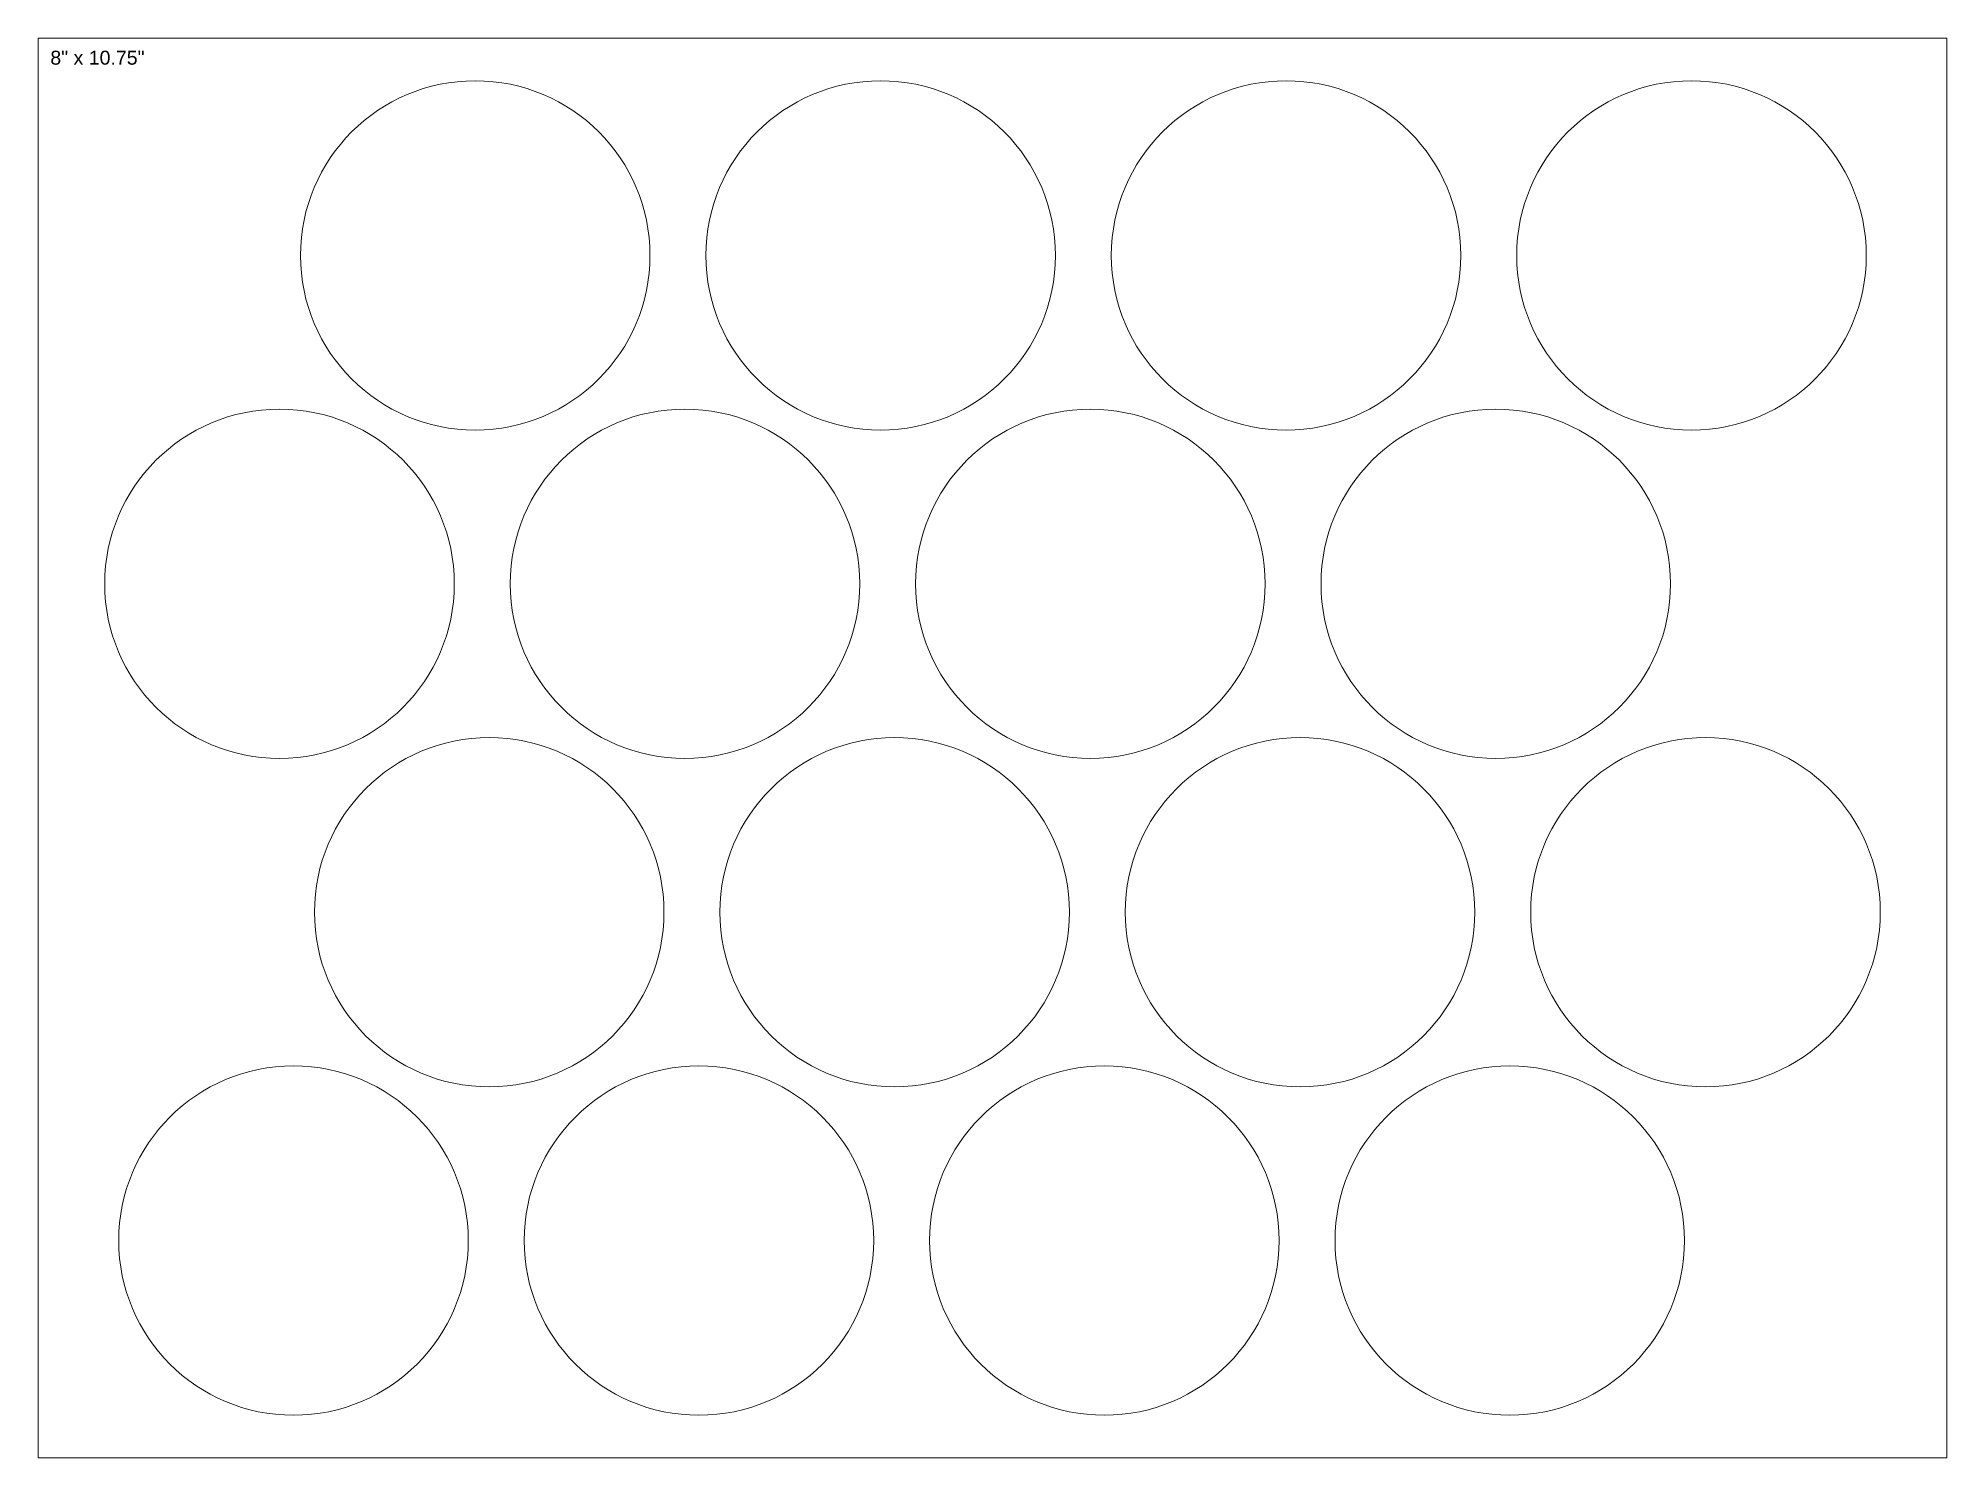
# Model space of a CAD drawing. Header units: millimetres. Extents: x 0 to 273, y 0 to 203.
import ezdxf

# ---------------------------------------------------------------- set-up
doc = ezdxf.new("R2010")
doc.units = ezdxf.units.MM
doc.layers.add('3. Cut (Vector)', color=1, linetype='Continuous', lineweight=5, true_color=0xff0000)
doc.layers.add('4. NP Layout & Text', color=3, linetype='Continuous', lineweight=13, true_color=0x00ff00)
doc.layers.add('5. NP Material Boundary', color=7, linetype='Continuous', lineweight=13)
doc.styles.add('textstyle15', font='')
doc.styles.get('textstyle15').set_extended_font_data('Times New Roman')

# ---------------------------------------------------------------- blocks, each defined once
blk = doc.blocks.new('8x10.75-in')
at = {"layer": '5. NP Material Boundary'}
for p, q in [((273.05, 203.2), (0, 203.2)), ((0, 203.2), (0, 0)), ((273.05, 203.2), (273.05, 0)), ((0, 0), (273.05, 0))]:
    blk.add_line(p, q, dxfattribs=at)
at = {"layer": '4. NP Layout & Text', "insert": (1.74, 200.39), "char_height": 2, "attachment_point": 4, "style": 'textstyle15'}
blk.add_mtext('\\fArial|b0|i0|c0|p0;8" x 10.75"', dxfattribs=at)

msp = doc.modelspace()

# ---------------------------------------------------------------- linework, layer by layer
at = {"layer": '3. Cut (Vector)'}
for centre in [(62.525, 172.1), (120.525, 172.1), (178.525, 172.1), (236.525, 172.1), (34.525, 125.1), (92.525, 125.1), (150.525, 125.1), (208.525, 125.1), (64.525, 78.1), (122.525, 78.1), (180.525, 78.1), (238.525, 78.1), (36.525, 31.1), (94.525, 31.1), (152.525, 31.1), (210.525, 31.1)]:
    msp.add_circle(centre, 25, dxfattribs=at)

# ---------------------------------------------------------------- block references
at = {"layer": '4. NP Layout & Text'}
msp.add_blockref('8x10.75-in', (0, 0), dxfattribs=at)

doc.saveas('drawing.dxf')
